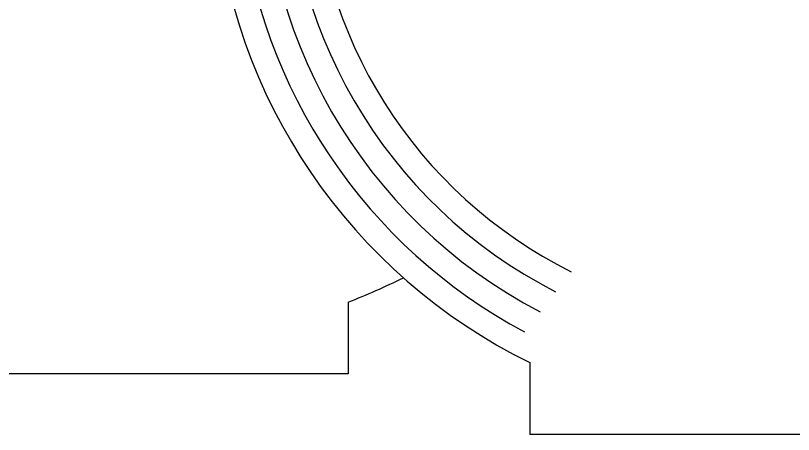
# Model space of a CAD drawing. Header units: millimetres. Extents: x 2133.42 to 2134.8, y 649.95 to 651.52.
# Drawn here: x 2134.2315 to 2134.3873, y 650.8903 to 650.9743 of the extents above; entities that cross this region are included whole.
import ezdxf

# ---------------------------------------------------------------- set-up
doc = ezdxf.new("R2010")
doc.units = ezdxf.units.MM
doc.layers.add('Tiesto', color=32, linetype='Continuous')

msp = doc.modelspace()

# ---------------------------------------------------------------- linework, layer by layer
at = {"layer": 'Tiesto'}
for p, q in [((2134.298148068334, 650.9168745117631), (2134.298148068334, 650.9024776598043)), ((2134.334565190052, 650.9047453639002), (2134.334565190052, 650.8903485119415)), ((2134.298148068334, 650.9024776598043), (2134.198148068334, 650.9024776598044)), ((2134.434565190052, 650.8903485119414), (2134.334565190053, 650.8903485119415))]:
    msp.add_line(p, q, dxfattribs=at)
for centre, radius, start, end in [((2134.384565190052, 651.0066386904728), 0.1034999999999309, 177.4236006029349, 242.3848803135741), ((2134.384565190052, 651.0066386904728), 0.09849999999993087, 177.2871281299317, 242.9095424926367), ((2134.384565190052, 651.0066386904728), 0.09349999999993086, 180.9049543699881, 243.4913850936961), ((2134.384565190052, 651.0066386904728), 0.1134999999999309, 184.5124888411281, 243.8623850496863), ((2134.384565190052, 651.0066386904728), 0.1084999999999309, 186.0445940134936, 241.9093240805002), ((2134.248148068334, 651.0451993584154), 0.1377216986111307, 291.2876868562923, 296.3222487950855)]:
    msp.add_arc(centre, radius, start, end, dxfattribs=at)

doc.saveas('drawing.dxf')
